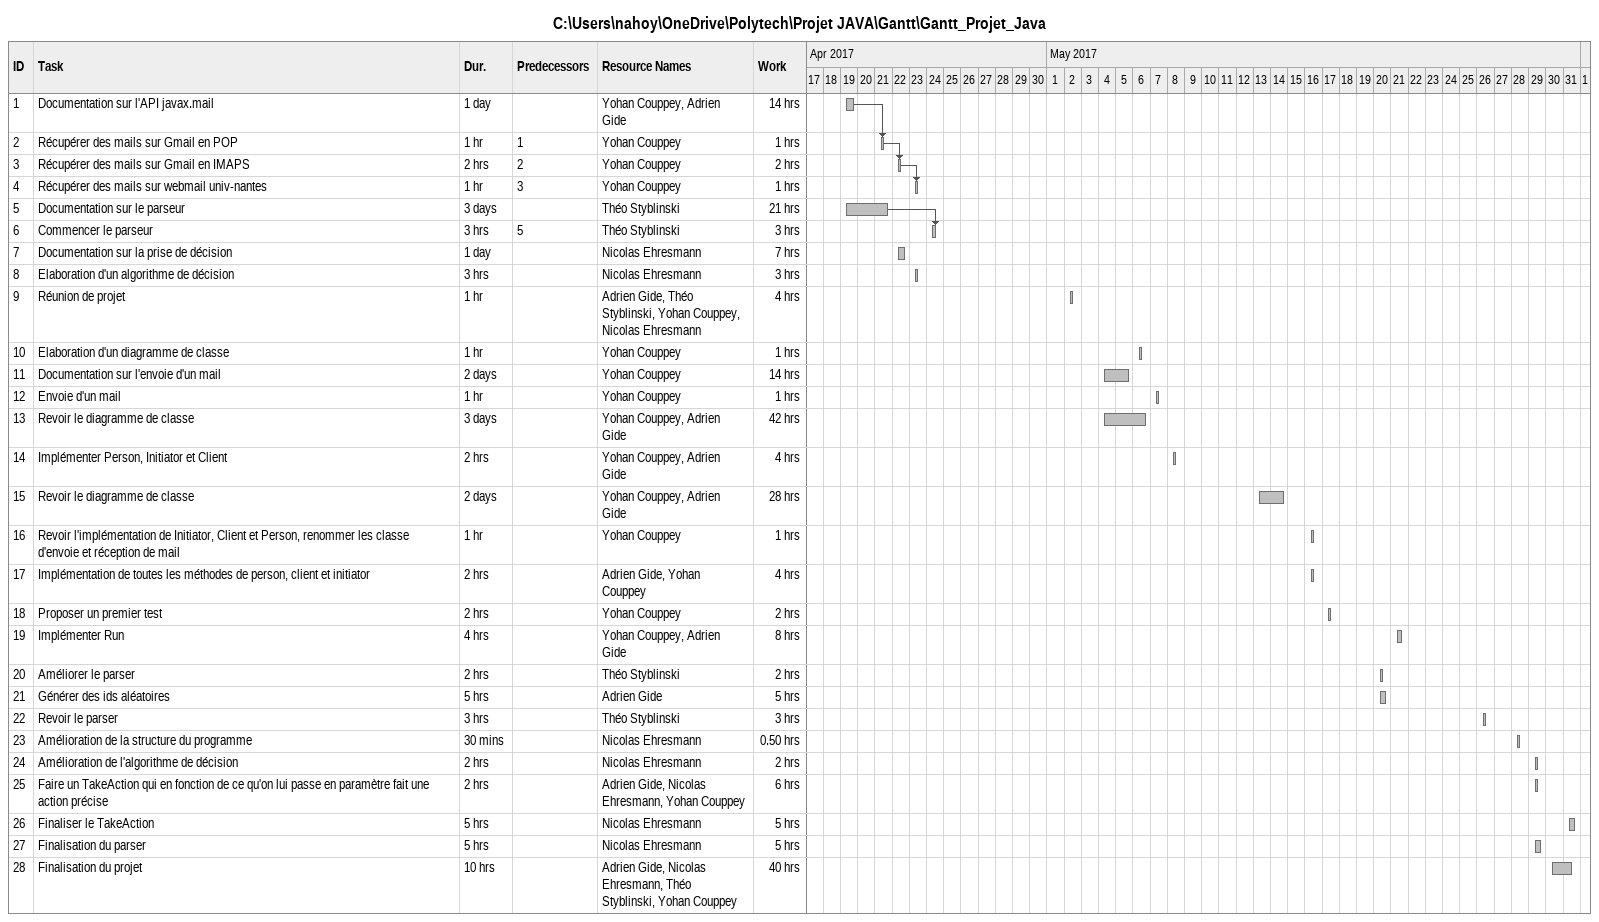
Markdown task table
C:\Users\nahoy\OneDrive\Polytech\Projet JAVA\Gantt\Gantt_Projet_Java

| ID | Task | Duration | Start | Finish | Predecessors | Resources | Work (h) |
|---|---|---|---|---|---|---|---|
| 1 | Documentation sur l'API javax.mail | 1d | 2017-04-19 | 2017-04-19 |  | Yohan Couppey, Adrien Gide | 14 |
| 2 | Récupérer des mails sur Gmail en POP | 1h | 2017-04-21 | 2017-04-21 | 1 | Yohan Couppey | 1 |
| 3 | Récupérer des mails sur Gmail en IMAPS | 2h | 2017-04-22 | 2017-04-22 | 2 | Yohan Couppey | 2 |
| 4 | Récupérer des mails sur webmail univ-nantes | 1h | 2017-04-23 | 2017-04-23 | 3 | Yohan Couppey | 1 |
| 5 | Documentation sur le parseur | 3d | 2017-04-19 | 2017-04-21 |  | Théo Styblinski | 21 |
| 6 | Commencer le parseur | 3h | 2017-04-24 | 2017-04-24 | 5 | Théo Styblinski | 3 |
| 7 | Documentation sur la prise de décision | 1d | 2017-04-22 | 2017-04-22 |  | Nicolas Ehresmann | 7 |
| 8 | Elaboration d'un algorithme de décision | 3h | 2017-04-23 | 2017-04-23 |  | Nicolas Ehresmann | 3 |
| 9 | Réunion de projet | 1h | 2017-05-02 | 2017-05-02 |  | Adrien Gide, Théo Styblinski, Yohan Couppey, Nicolas Ehresmann | 4 |
| 10 | Elaboration d'un diagramme de classe | 1h | 2017-05-06 | 2017-05-06 |  | Yohan Couppey | 1 |
| 11 | Documentation sur l'envoie d'un mail | 2d | 2017-05-04 | 2017-05-05 |  | Yohan Couppey | 14 |
| 12 | Envoie d'un mail | 1h | 2017-05-07 | 2017-05-07 |  | Yohan Couppey | 1 |
| 13 | Revoir le diagramme de classe | 3d | 2017-05-04 | 2017-05-06 |  | Yohan Couppey, Adrien Gide | 42 |
| 14 | Implémenter Person, Initiator et Client | 2h | 2017-05-08 | 2017-05-08 |  | Yohan Couppey, Adrien Gide | 4 |
| 15 | Revoir le diagramme de classe | 2d | 2017-05-13 | 2017-05-14 |  | Yohan Couppey, Adrien Gide | 28 |
| 16 | Revoir l'implémentation de Initiator, Client et Person, renommer les classe d'envoie et réception de mail | 1h | 2017-05-16 | 2017-05-16 |  | Yohan Couppey | 1 |
| 17 | Implémentation de toutes les méthodes de person, client et initiator | 2h | 2017-05-16 | 2017-05-16 |  | Adrien Gide, Yohan Couppey | 4 |
| 18 | Proposer un premier test | 2h | 2017-05-17 | 2017-05-17 |  | Yohan Couppey | 2 |
| 19 | Implémenter Run | 4h | 2017-05-21 | 2017-05-21 |  | Yohan Couppey, Adrien Gide | 8 |
| 20 | Améliorer le parser | 2h | 2017-05-20 | 2017-05-20 |  | Théo Styblinski | 2 |
| 21 | Générer des ids aléatoires | 5h | 2017-05-20 | 2017-05-20 |  | Adrien Gide | 5 |
| 22 | Revoir le parser | 3h | 2017-05-26 | 2017-05-26 |  | Théo Styblinski | 3 |
| 23 | Amélioration de la structure du programme | 30min | 2017-05-28 | 2017-05-28 |  | Nicolas Ehresmann | 0.50 |
| 24 | Amélioration de l'algorithme de décision | 2h | 2017-05-29 | 2017-05-29 |  | Nicolas Ehresmann | 2 |
| 25 | Faire un TakeAction qui en fonction de ce qu'on lui passe en paramètre fait une action précise | 2h | 2017-05-29 | 2017-05-29 |  | Adrien Gide, Nicolas Ehresmann, Yohan Couppey | 6 |
| 26 | Finaliser le TakeAction | 5h | 2017-05-31 | 2017-05-31 |  | Nicolas Ehresmann | 5 |
| 27 | Finalisation du parser | 5h | 2017-05-29 | 2017-05-29 |  | Nicolas Ehresmann | 5 |
| 28 | Finalisation du projet | 10h | 2017-05-30 | 2017-05-31 |  | Adrien Gide, Nicolas Ehresmann, Théo Styblinski, Yohan Couppey | 40 |
